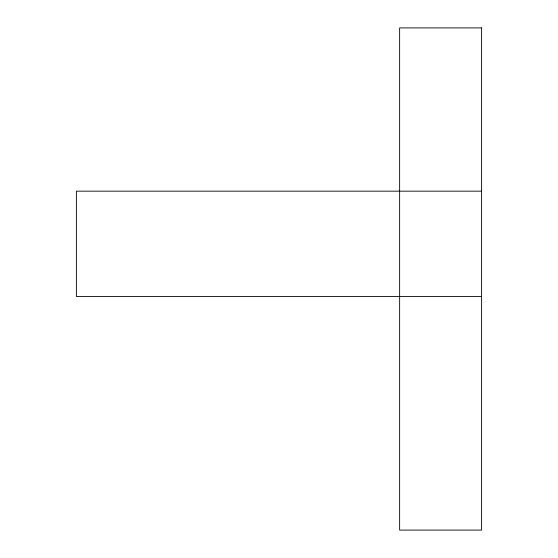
<?xml version="1.0" encoding="UTF-8"?>
<svg xmlns="http://www.w3.org/2000/svg" width="558" height="558" viewBox="0 0 558 558"><rect width="100%" height="100%" fill="white"/><g stroke="black" fill="none" stroke-linecap="round" stroke-linejoin="round"><path stroke-width="0.84" d="M481.617 191.164L76.383 191.164L76.383 296.57L481.617 296.57M481.617 27.9L399.633 27.9L399.633 530.1L481.617 530.1L481.617 27.9"/></g></svg>
